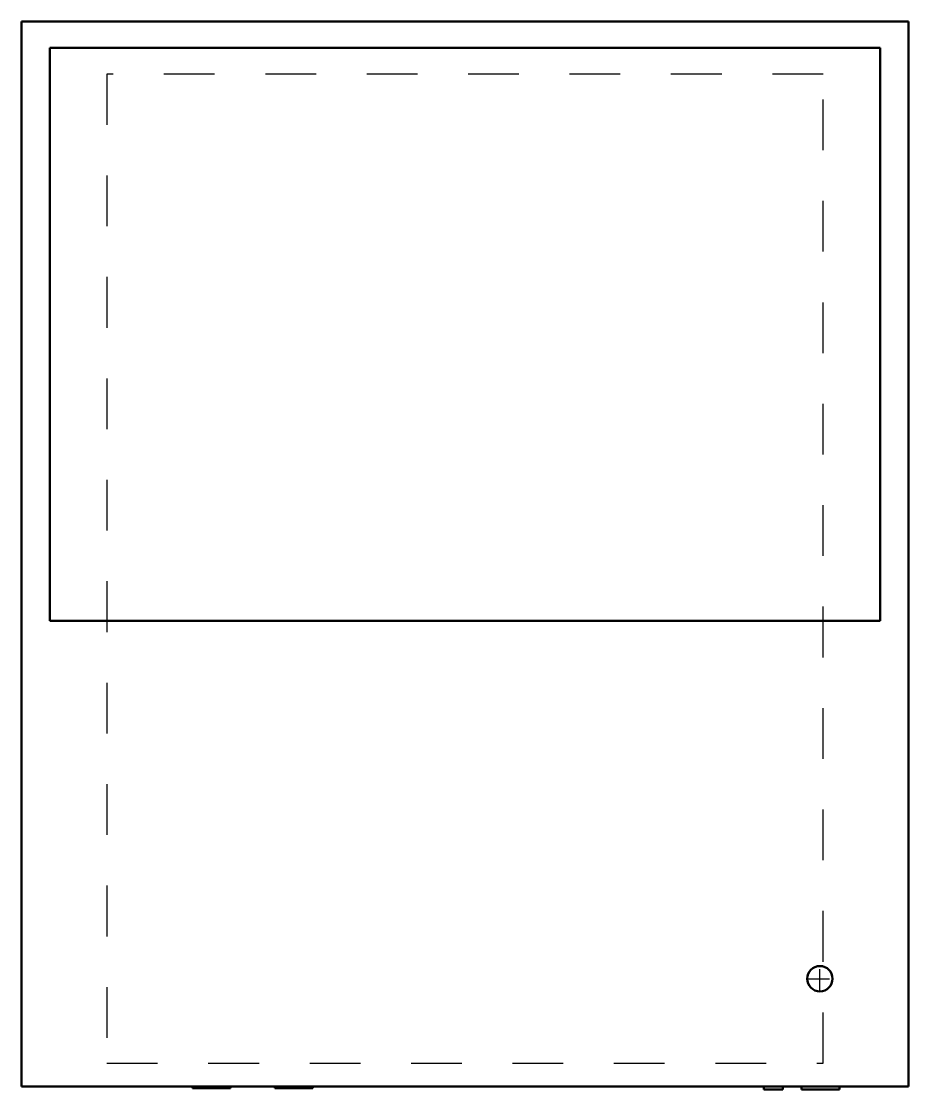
# Model space of a CAD drawing. Header units: inches. Extents: x -8.7 to 8.8, y -10.6 to 10.5.
import ezdxf

# ---------------------------------------------------------------- set-up
doc = ezdxf.new("R2010")
doc.units = ezdxf.units.IN
doc.header["$MEASUREMENT"] = 0
doc.linetypes.add('Center', pattern=[1.5, 0.45, -0.5, 0.05, -0.5])
doc.linetypes.add('Dashed', pattern=[2, 1, -1])
for name, color, linetype, lineweight in [('AM_0', 7, 'Continuous', 50), ('AM_7', 7, 'Center', 25), ('AM_9', 6, 'Dashed', 25)]:
    doc.layers.add(name, color=color, linetype=linetype, lineweight=lineweight)

# ---------------------------------------------------------------- blocks, each defined once
blk = doc.blocks.new('1_DFVE24BP1400_PART8_0_in_DFVE24BP1400_4')
at = {"layer": 'AM_0'}
for p, q in [((8.1875, 9.98), (-8.1875, 9.98)), ((-8.1875, 9.98), (-8.1875, -1.32)), ((8.1875, -1.32), (8.1875, 9.98)), ((-8.1875, -1.32), (8.1875, -1.32))]:
    blk.add_line(p, q, dxfattribs=at)
blk = doc.blocks.new('2_DFVE24BP1400_PART7_0_in_DFVE24BP1400_4')
at = {"layer": 'AM_9'}
for p, q in [((-7.0625, 9.46), (-7.0625, -10.04)), ((7.0625, 9.46), (-7.0625, 9.46)), ((7.0625, -10.04), (7.0625, 9.46)), ((-7.0625, -10.04), (7.0625, -10.04))]:
    blk.add_line(p, q, dxfattribs=at)
blk = doc.blocks.new('3_DFVE24BP1400_PART6_0_in_DFVE24BP1400_4')
at = {"layer": 'AM_0'}
blk.add_circle((7, -8.375), 0.25, dxfattribs=at)
at = {"layer": 'AM_7'}
for p, q in [((7, -8.6375), (7, -8.1125)), ((6.7375, -8.375), (7.2625, -8.375))]:
    blk.add_line(p, q, dxfattribs=at)
blk = doc.blocks.new('4_DFVE24BP1400_PART5_0_in_DFVE24BP1400_4')
at = {"layer": 'AM_0'}
for p, q in [((6.635, -10.5), (6.635, -10.5625)), ((7.385, -10.5625), (7.385, -10.5)), ((7.385, -10.5625), (6.635, -10.5625))]:
    blk.add_line(p, q, dxfattribs=at)
blk = doc.blocks.new('5_DFVE24BP1400_PART4_0_in_DFVE24BP1400_4')
at = {"layer": 'AM_0'}
for p, q in [((5.8925, -10.5), (5.8925, -10.5625)), ((6.2675, -10.5625), (6.2675, -10.5)), ((6.2675, -10.5625), (5.8925, -10.5625))]:
    blk.add_line(p, q, dxfattribs=at)
blk = doc.blocks.new('6_DFVE24BP1400_PART3_0_in_DFVE24BP1400_4')
at = {"layer": 'AM_0'}
for p, q in [((-5.375, -10.5), (-5.375, -10.53125)), ((-4.625, -10.53125), (-4.625, -10.5)), ((-4.625, -10.53125), (-5.375, -10.53125))]:
    blk.add_line(p, q, dxfattribs=at)
blk = doc.blocks.new('7_DFVE24BP1400_PART2_0_in_DFVE24BP1400_4')
at = {"layer": 'AM_0'}
for p, q in [((-3.75, -10.5), (-3.75, -10.53125)), ((-3, -10.53125), (-3, -10.5)), ((-3, -10.53125), (-3.75, -10.53125))]:
    blk.add_line(p, q, dxfattribs=at)
blk = doc.blocks.new('8_DFVE24BP1400_PART1_0_in_DFVE24BP1400_4')
at = {"layer": 'AM_0'}
for p, q in [((-8.75, -10.5), (-8.75, 10.5)), ((-8.75, 10.5), (8.75, 10.5)), ((8.75, 10.5), (8.75, -10.5)), ((-8.1875, 9.98), (-8.1875, -1.32)), ((8.1875, 9.98), (-8.1875, 9.98)), ((8.1875, -1.32), (8.1875, 9.98)), ((-8.1875, -1.32), (8.1875, -1.32)), ((8.75, -10.5), (-8.75, -10.5))]:
    blk.add_line(p, q, dxfattribs=at)

msp = doc.modelspace()

# ---------------------------------------------------------------- block references
for name in ['8_DFVE24BP1400_PART1_0_in_DFVE24BP1400_4', '1_DFVE24BP1400_PART8_0_in_DFVE24BP1400_4', '2_DFVE24BP1400_PART7_0_in_DFVE24BP1400_4', '3_DFVE24BP1400_PART6_0_in_DFVE24BP1400_4', '6_DFVE24BP1400_PART3_0_in_DFVE24BP1400_4', '7_DFVE24BP1400_PART2_0_in_DFVE24BP1400_4', '5_DFVE24BP1400_PART4_0_in_DFVE24BP1400_4', '4_DFVE24BP1400_PART5_0_in_DFVE24BP1400_4']:
    msp.add_blockref(name, (0, 0))

doc.saveas('drawing.dxf')
